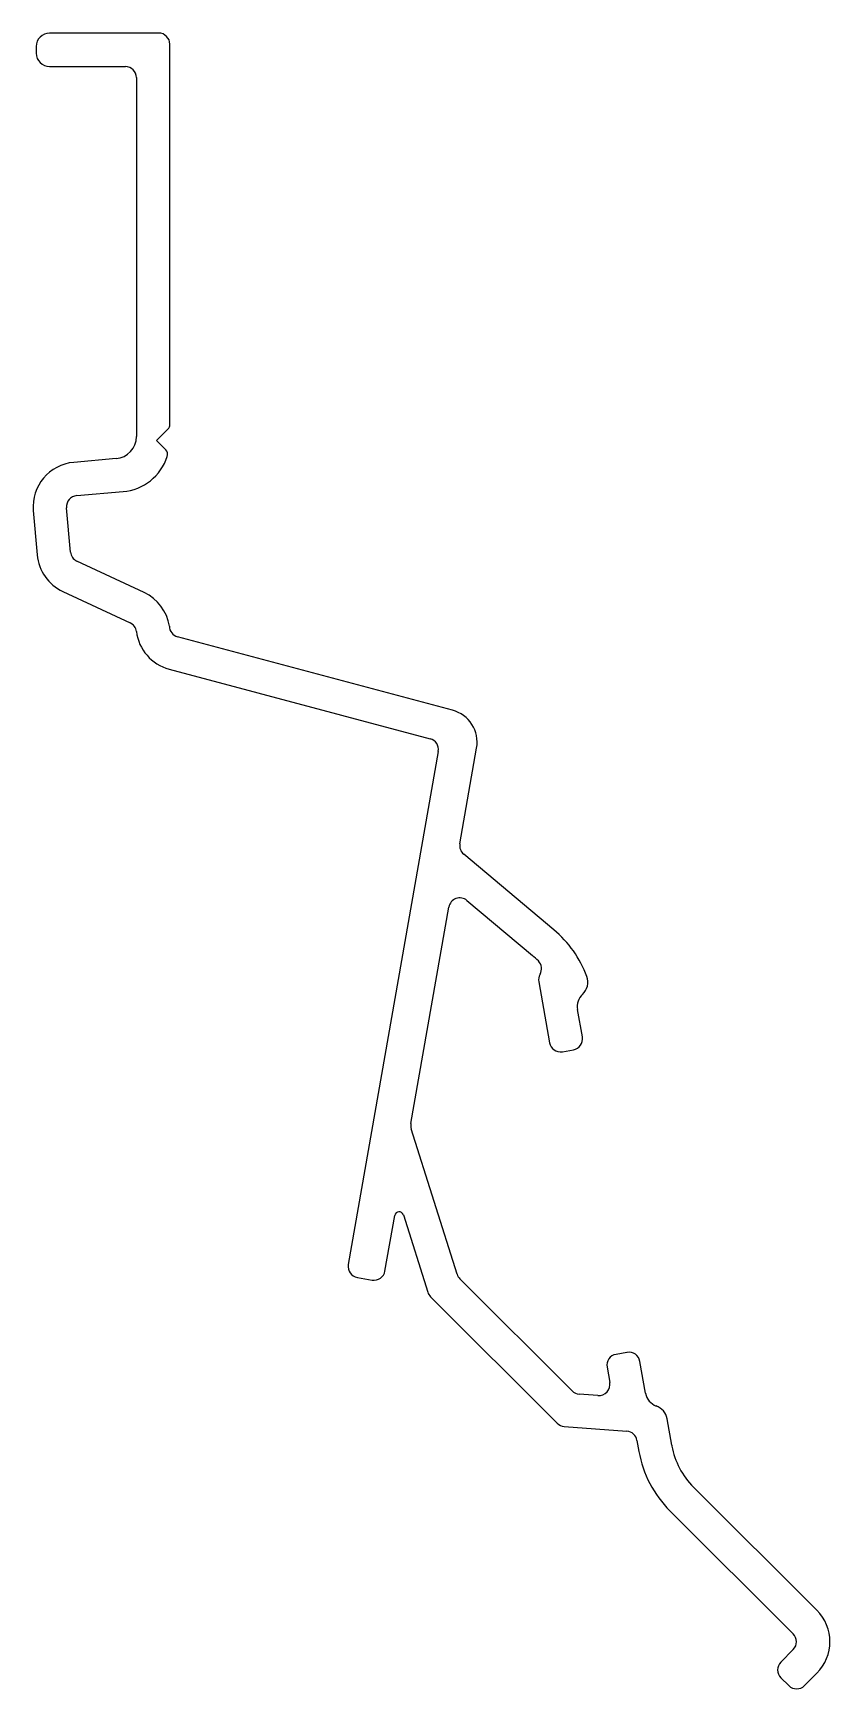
# Model space of a CAD drawing. Extents: x 5.6 to 41.4, y 2.6 to 76.9.
import ezdxf

# ---------------------------------------------------------------- set-up
doc = ezdxf.new("R2010")
doc.units = 0
doc.layers.get('0').update_dxf_attribs({"linetype": 'CONTINUOUS'})

msp = doc.modelspace()

# ---------------------------------------------------------------- linework, layer by layer
for p, q in [((11.256, 76.92), (6.356, 76.92)), ((5.756, 76.32), (5.756, 76.02)), ((11.756, 59.346), (11.756, 76.42)), ((6.356, 75.42), (9.756, 75.42)), ((10.256, 74.92), (10.256, 58.805)), ((11.156, 58.622), (11.668, 59.134)), ((11.568, 58.209), (11.156, 58.622)), ((9.343, 57.809), (7.44, 57.642)), ((7.571, 56.148), (9.657, 56.33)), ((5.622, 55.476), (5.796, 53.483)), ((7.291, 53.614), (7.116, 55.606)), ((10.601, 51.794), (7.577, 53.204)), ((6.943, 51.845), (9.967, 50.435)), ((24.441, 46.516), (12.103, 49.809)), ((11.721, 48.359), (23.446, 45.229)), ((23.809, 44.659), (19.768, 21.613)), ((24.779, 40.513), (25.532, 44.807)), ((29, 36.652), (24.95, 40.043)), ((25.094, 37.967), (28.037, 35.502)), ((22.576, 27.948), (24.28, 37.67)), ((28.317, 34.313), (28.802, 31.577)), ((30.279, 31.839), (30.061, 33.07)), ((29.382, 31.172), (29.874, 31.26)), ((24.658, 21.178), (22.591, 27.711)), ((21.414, 21.324), (21.852, 23.823)), ((22.24, 23.848), (23.338, 20.376)), ((20.174, 21.034), (20.835, 20.918)), ((29.819, 15.947), (24.781, 20.975)), ((23.462, 20.173), (29.151, 14.494)), ((32.283, 17.672), (31.791, 17.584)), ((33.116, 15.838), (32.863, 17.267)), ((31.386, 17.005), (31.507, 16.323)), ((30.976, 15.737), (30.134, 15.802)), ((29.466, 14.349), (32.276, 14.132)), ((34.291, 13.51), (34.082, 14.69)), ((32.73, 13.721), (32.818, 13.224)), ((40.807, 6.092), (35.269, 11.619)), ((34.209, 10.558), (39.747, 5.03)), ((39.748, 4.323), (39.192, 3.766)), ((39.192, 3.059), (39.546, 2.706)), ((40.253, 2.707), (40.809, 3.264))]:
    msp.add_line(p, q)
for centre, radius, start, end in [((6.356, 76.32), 0.6, 90, 180), ((11.256, 76.42), 0.5, 0, 90), ((6.356, 76.02), 0.6, 180, 270), ((9.756, 74.92), 0.5, 360, 90), ((9.256, 58.805), 1, 275, 0), ((11.456, 59.346), 0.3, 315, 360), ((11.356, 57.997), 0.3, 341.81048, 45), ((7.614, 55.65), 2, 95, 185), ((9.456, 58.622), 2.3, 275, 341.81048), ((7.614, 55.65), 0.5, 95, 185), ((7.789, 53.657), 0.5, 185, 245), ((7.789, 53.657), 2, 185, 245), ((9.756, 49.982), 2, 8.86723, 65), ((9.756, 49.982), 0.5, 7.10688, 65), ((12.237, 50.291), 2, 187.10688, 255.05397), ((12.232, 50.292), 0.5, 180.25969, 255.05397), ((24.054, 45.066), 1.5, 350.05397, 75.05397), ((23.317, 44.746), 0.5, 350.05397, 75.05397), ((25.271, 40.427), 0.5, 170.05397, 230.05397), ((24.773, 37.583), 0.5, 50.05397, 170.05397), ((25.789, 32.819), 5, 20.34061, 50.05397), ((25.789, 32.819), 3.5, 44.04607, 50.05397), ((27.946, 34.904), 0.5, 329.75287, 44.04607), ((28.81, 34.401), 0.5, 149.75287, 190.05397), ((29.774, 34.296), 0.75, 313.11561, 20.34061), ((30.8, 33.201), 0.75, 133.11561, 190.05397), ((29.295, 31.665), 0.5, 190.05397, 280.05397), ((29.787, 31.752), 0.5, 280.05397, 10.05397), ((23.068, 27.861), 0.5, 170.05397, 197.55397), ((22.049, 23.788), 0.2, 17.55397, 170.05397), ((20.261, 21.526), 0.5, 170.05397, 260.05397), ((20.921, 21.41), 0.5, 260.05397, 350.05397), ((25.134, 21.329), 0.5, 197.55397, 225.05397), ((23.815, 20.527), 0.5, 197.55397, 225.05397), ((31.878, 17.092), 0.5, 100.05397, 190.05397), ((32.371, 17.179), 0.5, 10.05397, 100.05397), ((30.172, 16.301), 0.5, 225.05397, 265.57646), ((31.015, 16.235), 0.5, 265.57646, 10.05397), ((33.855, 15.969), 0.75, 190.05397, 250.05397), ((33.343, 14.559), 0.75, 10.05397, 70.05397), ((29.505, 14.848), 0.5, 225.05397, 265.57646), ((32.238, 13.633), 0.5, 10.05397, 85.57646), ((42.099, 14.894), 7.93, 190.05397, 190.37457), ((37.741, 14.097), 3.5, 190.37457, 225.05397), ((37.741, 14.097), 5, 190.05397, 225.05397), ((39.394, 4.677), 2, 315.05397, 45.05397), ((39.394, 4.677), 0.5, 315.05397, 45.05397), ((39.545, 3.413), 0.5, 135.05397, 225.05397), ((39.899, 3.06), 0.5, 225.05397, 315.05397)]:
    msp.add_arc(centre, radius, start, end)

doc.saveas('drawing.dxf')
